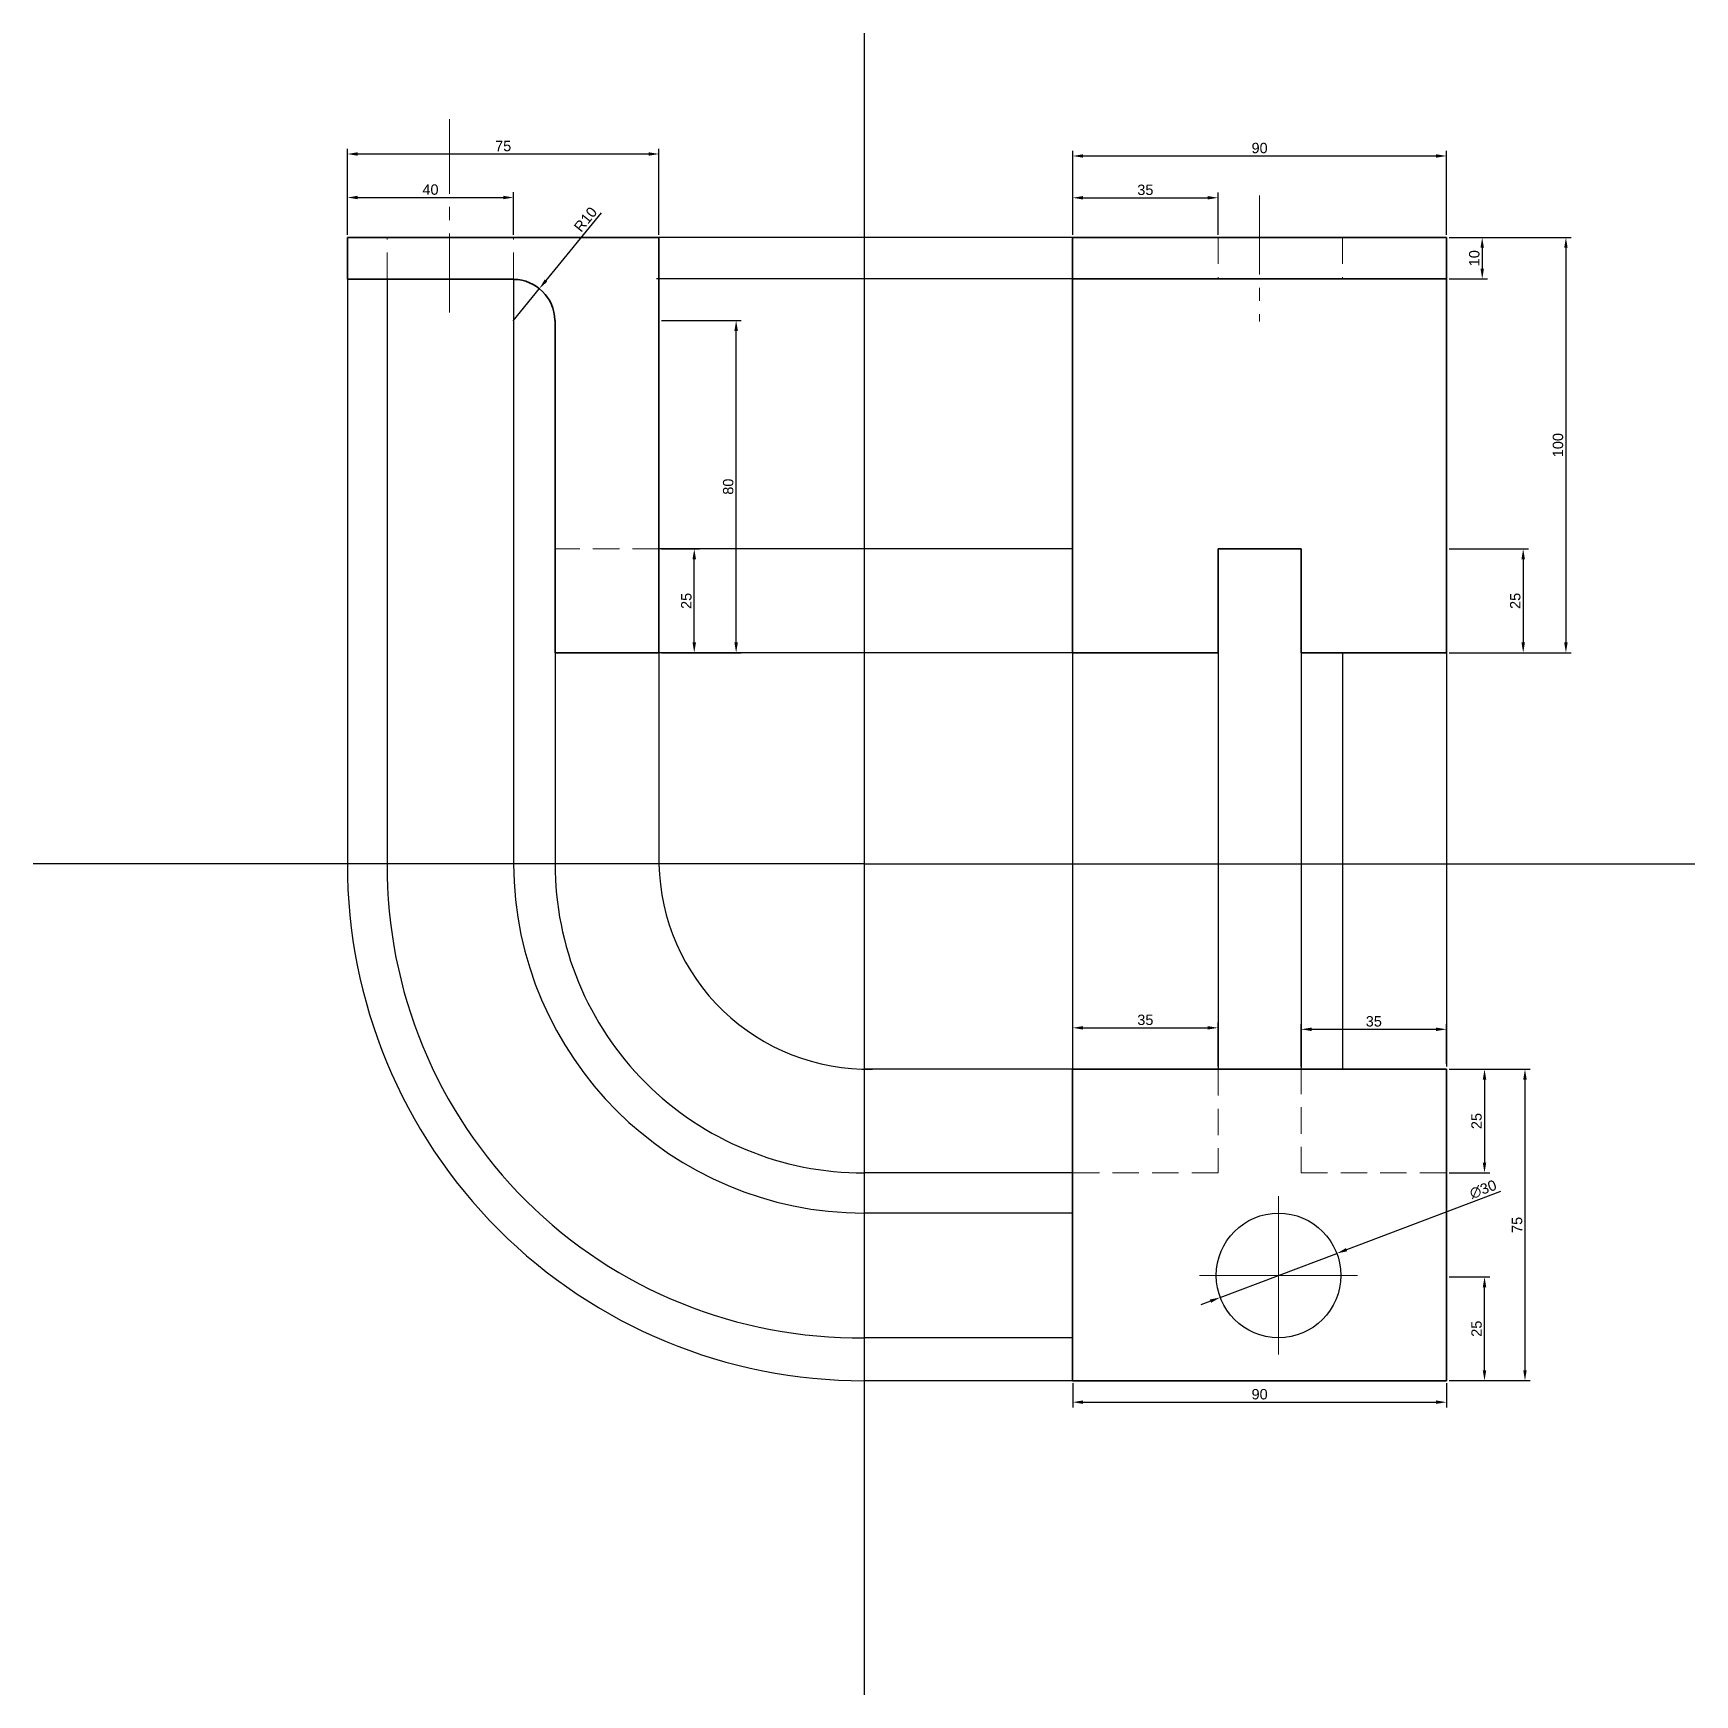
# Model space of a CAD drawing. Header units: millimetres. Extents: x 4250 to 4650, y 2349 to 2749.
import ezdxf

# ---------------------------------------------------------------- set-up
doc = ezdxf.new("R2010")
doc.units = ezdxf.units.MM
doc.linetypes.add('CENTER2', pattern=[28.575, 19.05, -3.175, 3.175, -3.175])
doc.linetypes.add('HIDDEN', pattern=[9.525, 6.35, -3.175])
for name, color, linetype, lineweight in [('Center', 1, 'CENTER2', 18), ('Dimension', 3, 'Continuous', 18), ('Hidden', 5, 'HIDDEN', 18), ('Object', 7, 'Continuous', 35)]:
    doc.layers.add(name, color=color, linetype=linetype, lineweight=lineweight)
doc.layers.add('Projection', color=252, linetype='Continuous')
doc.styles.get("Standard").update_dxf_attribs({"font": 'arial.ttf'})
doc.dimstyles.new('ISO-25', dxfattribs={"dimtxt": 2.5, "dimasz": 2.5, "dimexe": 1.25, "dimexo": 0.625, "dimtad": 1, "dimtxsty": 'Standard', "dimcen": 2.5, "dimadec": 0, "dimazin": 0, "dimtfac": 1, "dimtmove": 0, "dimatfit": 3, "dimfxl": 1, "dimarcsym": 0})

# ---------------------------------------------------------------- blocks, each defined once
blk = doc.blocks.new('*D3')
at = {"layer": 'Defpoints', "color": 0, "transparency": 16777216}
for p in [(4535.35, 2709.43), (4500.35, 2699.88), (4535.35, 2699.88)]:
    blk.add_point(p, dxfattribs=at)
at = {"layer": 'Dimension', "color": 0, "lineweight": -2, "transparency": 16777216}
for p, q in [((4500.35, 2700.5), (4500.35, 2710.68)), ((4502.85, 2709.43), (4532.85, 2709.43)), ((4535.35, 2700.5), (4535.35, 2710.68))]:
    blk.add_line(p, q, dxfattribs=at)
at = {"layer": 'Dimension', "color": 0, "transparency": 16777216}
for points in [[(4502.85, 2709.84), (4502.85, 2709.01), (4500.35, 2709.43)], [(4532.85, 2709.84), (4532.85, 2709.01), (4535.35, 2709.43)]]:
    blk.add_solid(points, dxfattribs=at)
at = {"layer": 'Dimension', "color": 0, "transparency": 16777216, "insert": (4517.85, 2711.33), "char_height": 2.5, "attachment_point": 5}
blk.add_mtext('35', dxfattribs=at)
blk = doc.blocks.new('*D4')
at = {"layer": 'Defpoints', "color": 0, "transparency": 16777216}
for p in [(4590.35, 2719.49), (4500.35, 2699.88), (4590.35, 2699.88)]:
    blk.add_point(p, dxfattribs=at)
at = {"layer": 'Dimension', "color": 0, "lineweight": -2, "transparency": 16777216}
for p, q in [((4500.35, 2700.5), (4500.35, 2720.74)), ((4590.35, 2700.5), (4590.35, 2720.74)), ((4502.85, 2719.49), (4587.85, 2719.49))]:
    blk.add_line(p, q, dxfattribs=at)
at = {"layer": 'Dimension', "color": 0, "transparency": 16777216}
for points in [[(4502.85, 2719.91), (4502.85, 2719.08), (4500.35, 2719.49)], [(4587.85, 2719.91), (4587.85, 2719.08), (4590.35, 2719.49)]]:
    blk.add_solid(points, dxfattribs=at)
at = {"layer": 'Dimension', "color": 0, "transparency": 16777216, "insert": (4545.35, 2721.39), "char_height": 2.5, "attachment_point": 5}
blk.add_mtext('90', dxfattribs=at)
blk = doc.blocks.new('*D5')
at = {"layer": 'Defpoints', "color": 0, "transparency": 16777216}
for p in [(4590.35, 2699.88), (4590.35, 2689.88), (4598.94, 2689.88)]:
    blk.add_point(p, dxfattribs=at)
at = {"layer": 'Dimension', "color": 0, "lineweight": -2, "transparency": 16777216}
for p, q in [((4590.97, 2699.88), (4600.19, 2699.88)), ((4598.94, 2697.38), (4598.94, 2692.38)), ((4590.97, 2689.88), (4600.19, 2689.88))]:
    blk.add_line(p, q, dxfattribs=at)
at = {"layer": 'Dimension', "color": 0, "transparency": 16777216}
for points in [[(4598.53, 2697.38), (4599.36, 2697.38), (4598.94, 2699.88)], [(4598.53, 2692.38), (4599.36, 2692.38), (4598.94, 2689.88)]]:
    blk.add_solid(points, dxfattribs=at)
at = {"layer": 'Dimension', "color": 0, "transparency": 16777216, "insert": (4597.04, 2694.88), "char_height": 2.5, "attachment_point": 5, "rotation": 90}
blk.add_mtext('10', dxfattribs=at)
blk = doc.blocks.new('*D6')
at = {"layer": 'Defpoints', "color": 0, "transparency": 16777216}
for p in [(4590.35, 2624.88), (4590.35, 2599.88), (4608.81, 2599.88)]:
    blk.add_point(p, dxfattribs=at)
at = {"layer": 'Dimension', "color": 0, "lineweight": -2, "transparency": 16777216}
for p, q in [((4590.97, 2624.88), (4610.06, 2624.88)), ((4608.81, 2622.38), (4608.81, 2602.38)), ((4590.97, 2599.88), (4610.06, 2599.88))]:
    blk.add_line(p, q, dxfattribs=at)
at = {"layer": 'Dimension', "color": 0, "transparency": 16777216}
for points in [[(4608.39, 2622.38), (4609.23, 2622.38), (4608.81, 2624.88)], [(4608.39, 2602.38), (4609.23, 2602.38), (4608.81, 2599.88)]]:
    blk.add_solid(points, dxfattribs=at)
at = {"layer": 'Dimension', "color": 0, "transparency": 16777216, "insert": (4606.91, 2612.38), "char_height": 2.5, "attachment_point": 5, "rotation": 90}
blk.add_mtext('25', dxfattribs=at)
blk = doc.blocks.new('*D7')
at = {"layer": 'Defpoints', "color": 0, "transparency": 16777216}
for p in [(4590.35, 2699.88), (4590.35, 2599.88), (4619.09, 2599.88)]:
    blk.add_point(p, dxfattribs=at)
at = {"layer": 'Dimension', "color": 0, "lineweight": -2, "transparency": 16777216}
for p, q in [((4590.97, 2699.88), (4620.34, 2699.88)), ((4619.09, 2697.38), (4619.09, 2602.38)), ((4590.97, 2599.88), (4620.34, 2599.88))]:
    blk.add_line(p, q, dxfattribs=at)
at = {"layer": 'Dimension', "color": 0, "transparency": 16777216}
for points in [[(4618.68, 2697.38), (4619.51, 2697.38), (4619.09, 2699.88)], [(4618.68, 2602.38), (4619.51, 2602.38), (4619.09, 2599.88)]]:
    blk.add_solid(points, dxfattribs=at)
at = {"layer": 'Dimension', "color": 0, "transparency": 16777216, "insert": (4617.19, 2649.88), "char_height": 2.5, "attachment_point": 5, "rotation": 90}
blk.add_mtext('100', dxfattribs=at)
blk = doc.blocks.new('*D8')
at = {"layer": 'Defpoints', "color": 0, "transparency": 16777216}
for p in [(4563.94, 2455.3), (4535.87, 2444.69)]:
    blk.add_point(p, dxfattribs=at)
at = {"layer": 'Dimension', "color": 0, "lineweight": -2, "transparency": 16777216}
for p, q in [((4603.38, 2470.2), (4566.27, 2456.18)), ((4535.87, 2444.69), (4563.94, 2455.3)), ((4533.53, 2443.81), (4531.2, 2442.92))]:
    blk.add_line(p, q, dxfattribs=at)
at = {"layer": 'Dimension', "color": 0, "transparency": 16777216}
for points in [[(4566.13, 2456.57), (4566.42, 2455.79), (4563.94, 2455.3)], [(4533.39, 2444.2), (4533.68, 2443.42), (4535.87, 2444.69)]]:
    blk.add_solid(points, dxfattribs=at)
at = {"layer": 'Dimension', "color": 0, "transparency": 16777216, "insert": (4599.16, 2470.71), "char_height": 2.5, "attachment_point": 5, "rotation": 20.7014}
blk.add_mtext('∅30', dxfattribs=at)
blk = doc.blocks.new('*D9')
at = {"layer": 'Defpoints', "color": 0, "transparency": 16777216}
for p in [(4590.35, 2499.66), (4590.35, 2474.66), (4599.5, 2474.66)]:
    blk.add_point(p, dxfattribs=at)
at = {"layer": 'Dimension', "color": 0, "lineweight": -2, "transparency": 16777216}
for p, q in [((4590.97, 2499.66), (4600.75, 2499.66)), ((4599.5, 2497.16), (4599.5, 2477.16)), ((4590.97, 2474.66), (4600.75, 2474.66))]:
    blk.add_line(p, q, dxfattribs=at)
at = {"layer": 'Dimension', "color": 0, "transparency": 16777216}
for points in [[(4599.08, 2497.16), (4599.91, 2497.16), (4599.5, 2499.66)], [(4599.08, 2477.16), (4599.91, 2477.16), (4599.5, 2474.66)]]:
    blk.add_solid(points, dxfattribs=at)
at = {"layer": 'Dimension', "color": 0, "transparency": 16777216, "insert": (4597.59, 2487.16), "char_height": 2.5, "attachment_point": 5, "rotation": 90}
blk.add_mtext('25', dxfattribs=at)
blk = doc.blocks.new('*D10')
at = {"layer": 'Defpoints', "color": 0, "transparency": 16777216}
for p in [(4590.35, 2449.66), (4599.5, 2449.66), (4590.35, 2424.66)]:
    blk.add_point(p, dxfattribs=at)
at = {"layer": 'Dimension', "color": 0, "lineweight": -2, "transparency": 16777216}
for p, q in [((4590.97, 2449.66), (4600.75, 2449.66)), ((4599.5, 2427.16), (4599.5, 2447.16)), ((4590.97, 2424.66), (4600.75, 2424.66))]:
    blk.add_line(p, q, dxfattribs=at)
at = {"layer": 'Dimension', "color": 0, "transparency": 16777216}
for points in [[(4599.08, 2447.16), (4599.91, 2447.16), (4599.5, 2449.66)], [(4599.08, 2427.16), (4599.91, 2427.16), (4599.5, 2424.66)]]:
    blk.add_solid(points, dxfattribs=at)
at = {"layer": 'Dimension', "color": 0, "transparency": 16777216, "insert": (4597.59, 2437.16), "char_height": 2.5, "attachment_point": 5, "rotation": 90}
blk.add_mtext('25', dxfattribs=at)
blk = doc.blocks.new('*D11')
at = {"layer": 'Defpoints', "color": 0, "transparency": 16777216}
for p in [(4590.35, 2499.66), (4590.35, 2424.66), (4609.24, 2424.66)]:
    blk.add_point(p, dxfattribs=at)
at = {"layer": 'Dimension', "color": 0, "lineweight": -2, "transparency": 16777216}
for p, q in [((4590.97, 2499.66), (4610.49, 2499.66)), ((4609.24, 2497.16), (4609.24, 2427.16)), ((4590.97, 2424.66), (4610.49, 2424.66))]:
    blk.add_line(p, q, dxfattribs=at)
at = {"layer": 'Dimension', "color": 0, "transparency": 16777216}
for points in [[(4608.82, 2497.16), (4609.65, 2497.16), (4609.24, 2499.66)], [(4608.82, 2427.16), (4609.65, 2427.16), (4609.24, 2424.66)]]:
    blk.add_solid(points, dxfattribs=at)
at = {"layer": 'Dimension', "color": 0, "transparency": 16777216, "insert": (4607.34, 2462.16), "char_height": 2.5, "attachment_point": 5, "rotation": 90}
blk.add_mtext('75', dxfattribs=at)
blk = doc.blocks.new('*D12')
at = {"layer": 'Defpoints', "color": 0, "transparency": 16777216}
for p in [(4500.35, 2424.66), (4590.35, 2424.66), (4590.35, 2419.48)]:
    blk.add_point(p, dxfattribs=at)
at = {"layer": 'Dimension', "color": 0, "lineweight": -2, "transparency": 16777216}
for p, q in [((4500.35, 2424.03), (4500.35, 2418.23)), ((4590.35, 2424.03), (4590.35, 2418.23)), ((4502.85, 2419.48), (4587.85, 2419.48))]:
    blk.add_line(p, q, dxfattribs=at)
at = {"layer": 'Dimension', "color": 0, "transparency": 16777216}
for points in [[(4502.85, 2419.9), (4502.85, 2419.07), (4500.35, 2419.48)], [(4587.85, 2419.9), (4587.85, 2419.07), (4590.35, 2419.48)]]:
    blk.add_solid(points, dxfattribs=at)
at = {"layer": 'Dimension', "color": 0, "transparency": 16777216, "insert": (4545.35, 2421.38), "char_height": 2.5, "attachment_point": 5}
blk.add_mtext('90', dxfattribs=at)
blk = doc.blocks.new('*D13')
at = {"layer": 'Defpoints', "color": 0, "transparency": 16777216}
for p in [(4535.35, 2509.6), (4500.35, 2499.66), (4535.35, 2499.66)]:
    blk.add_point(p, dxfattribs=at)
at = {"layer": 'Dimension', "color": 0, "lineweight": -2, "transparency": 16777216}
for p, q in [((4500.35, 2500.28), (4500.35, 2510.85)), ((4502.85, 2509.6), (4532.85, 2509.6)), ((4535.35, 2500.28), (4535.35, 2510.85))]:
    blk.add_line(p, q, dxfattribs=at)
at = {"layer": 'Dimension', "color": 0, "transparency": 16777216}
for points in [[(4502.85, 2510.02), (4502.85, 2509.19), (4500.35, 2509.6)], [(4532.85, 2510.02), (4532.85, 2509.19), (4535.35, 2509.6)]]:
    blk.add_solid(points, dxfattribs=at)
at = {"layer": 'Dimension', "color": 0, "transparency": 16777216, "insert": (4517.85, 2511.51), "char_height": 2.5, "attachment_point": 5}
blk.add_mtext('35', dxfattribs=at)
blk = doc.blocks.new('*D15')
at = {"layer": 'Defpoints', "color": 0, "transparency": 16777216}
for p in [(4590.35, 2509.24), (4590.35, 2500.3), (4555.35, 2499.66)]:
    blk.add_point(p, dxfattribs=at)
at = {"layer": 'Dimension', "color": 0, "lineweight": -2, "transparency": 16777216}
for p, q in [((4555.35, 2500.28), (4555.35, 2510.49)), ((4557.85, 2509.24), (4587.85, 2509.24)), ((4590.35, 2500.93), (4590.35, 2510.49))]:
    blk.add_line(p, q, dxfattribs=at)
at = {"layer": 'Dimension', "color": 0, "transparency": 16777216}
for points in [[(4557.85, 2509.66), (4557.85, 2508.83), (4555.35, 2509.24)], [(4587.85, 2509.66), (4587.85, 2508.83), (4590.35, 2509.24)]]:
    blk.add_solid(points, dxfattribs=at)
at = {"layer": 'Dimension', "color": 0, "transparency": 16777216, "insert": (4572.85, 2511.15), "char_height": 2.5, "attachment_point": 5}
blk.add_mtext('35', dxfattribs=at)
blk = doc.blocks.new('*D17')
at = {"layer": 'Defpoints', "color": 0, "transparency": 16777216}
for p in [(4365.75, 2709.49), (4325.75, 2699.88), (4365.75, 2699.88)]:
    blk.add_point(p, dxfattribs=at)
at = {"layer": 'Dimension', "color": 0, "lineweight": -2, "transparency": 16777216}
for p, q in [((4325.75, 2700.5), (4325.75, 2710.74)), ((4328.25, 2709.49), (4363.25, 2709.49)), ((4365.75, 2700.5), (4365.75, 2710.74))]:
    blk.add_line(p, q, dxfattribs=at)
at = {"layer": 'Dimension', "color": 0, "transparency": 16777216}
for points in [[(4328.25, 2709.91), (4328.25, 2709.08), (4325.75, 2709.49)], [(4363.25, 2709.91), (4363.25, 2709.08), (4365.75, 2709.49)]]:
    blk.add_solid(points, dxfattribs=at)
at = {"layer": 'Dimension', "color": 0, "transparency": 16777216, "insert": (4345.75, 2711.39), "char_height": 2.5, "attachment_point": 5}
blk.add_mtext('40', dxfattribs=at)
blk = doc.blocks.new('*D18')
at = {"layer": 'Defpoints', "color": 0, "transparency": 16777216}
for p in [(4400.75, 2719.97), (4325.75, 2699.88), (4400.75, 2699.88)]:
    blk.add_point(p, dxfattribs=at)
at = {"layer": 'Dimension', "color": 0, "lineweight": -2, "transparency": 16777216}
for p, q in [((4325.75, 2700.5), (4325.75, 2721.22)), ((4400.75, 2700.5), (4400.75, 2721.22)), ((4328.25, 2719.97), (4398.25, 2719.97))]:
    blk.add_line(p, q, dxfattribs=at)
at = {"layer": 'Dimension', "color": 0, "transparency": 16777216}
for points in [[(4328.25, 2720.39), (4328.25, 2719.55), (4325.75, 2719.97)], [(4398.25, 2720.39), (4398.25, 2719.55), (4400.75, 2719.97)]]:
    blk.add_solid(points, dxfattribs=at)
at = {"layer": 'Dimension', "color": 0, "transparency": 16777216, "insert": (4363.25, 2721.87), "char_height": 2.5, "attachment_point": 5}
blk.add_mtext('75', dxfattribs=at)
blk = doc.blocks.new('*D19')
at = {"layer": 'Defpoints', "color": 0, "transparency": 16777216}
for p in [(4400.74, 2624.88), (4409.25, 2624.88), (4400.75, 2599.88)]:
    blk.add_point(p, dxfattribs=at)
at = {"layer": 'Dimension', "color": 0, "lineweight": -2, "transparency": 16777216}
for p, q in [((4401.37, 2624.88), (4410.5, 2624.88)), ((4409.25, 2602.38), (4409.25, 2622.38)), ((4401.37, 2599.88), (4410.5, 2599.88))]:
    blk.add_line(p, q, dxfattribs=at)
at = {"layer": 'Dimension', "color": 0, "transparency": 16777216}
for points in [[(4408.83, 2622.38), (4409.67, 2622.38), (4409.25, 2624.88)], [(4408.83, 2602.38), (4409.67, 2602.38), (4409.25, 2599.88)]]:
    blk.add_solid(points, dxfattribs=at)
at = {"layer": 'Dimension', "color": 0, "transparency": 16777216, "insert": (4407.35, 2612.38), "char_height": 2.5, "attachment_point": 5, "rotation": 90}
blk.add_mtext('25', dxfattribs=at)
blk = doc.blocks.new('*D20')
at = {"layer": 'Defpoints', "color": 0, "transparency": 16777216}
for p in [(4400.75, 2679.88), (4419.33, 2679.88), (4400.75, 2599.88)]:
    blk.add_point(p, dxfattribs=at)
at = {"layer": 'Dimension', "color": 0, "lineweight": -2, "transparency": 16777216}
for p, q in [((4401.37, 2679.88), (4420.58, 2679.88)), ((4419.33, 2602.38), (4419.33, 2677.38)), ((4401.37, 2599.88), (4420.58, 2599.88))]:
    blk.add_line(p, q, dxfattribs=at)
at = {"layer": 'Dimension', "color": 0, "transparency": 16777216}
for points in [[(4418.92, 2677.38), (4419.75, 2677.38), (4419.33, 2679.88)], [(4418.92, 2602.38), (4419.75, 2602.38), (4419.33, 2599.88)]]:
    blk.add_solid(points, dxfattribs=at)
at = {"layer": 'Dimension', "color": 0, "transparency": 16777216, "insert": (4417.43, 2639.88), "char_height": 2.5, "attachment_point": 5, "rotation": 90}
blk.add_mtext('80', dxfattribs=at)
blk = doc.blocks.new('*D21')
at = {"layer": 'Defpoints', "color": 0, "transparency": 16777216}
for p in [(4371.97, 2687.55), (4365.66, 2679.79)]:
    blk.add_point(p, dxfattribs=at)
at = {"layer": 'Dimension', "color": 0, "lineweight": -2, "transparency": 16777216}
for p, q in [((4386.83, 2705.82), (4373.55, 2689.49)), ((4365.66, 2679.79), (4371.97, 2687.55))]:
    blk.add_line(p, q, dxfattribs=at)
at = {"layer": 'Dimension', "color": 0, "transparency": 16777216}
blk.add_solid([(4373.23, 2689.75), (4373.87, 2689.23), (4371.97, 2687.55)], dxfattribs=at)
at = {"layer": 'Dimension', "color": 0, "transparency": 16777216, "insert": (4383.08, 2704.22), "char_height": 2.5, "attachment_point": 5, "rotation": 50.8789}
blk.add_mtext('R10', dxfattribs=at)

msp = doc.modelspace()

# ---------------------------------------------------------------- linework, layer by layer
for p, q in [((4450.114, 2749.042), (4450.114, 2549.042)), ((4450.114, 2549.042), (4250.114, 2549.042)), ((4450.114, 2549.042), (4650.114, 2549.042)), ((4450.114, 2549.042), (4450.114, 2349.042))]:
    msp.add_line(p, q)
at = {"layer": 'Center'}
for p, q in [((4350.319, 2681.816), (4350.319, 2728.349)), ((4545.347, 2710.006), (4545.347, 2679.653)), ((4549.905, 2449.993), (4549.905, 2470.304)), ((4549.905, 2449.993), (4530.39, 2449.993)), ((4549.905, 2449.993), (4549.905, 2429.818)), ((4549.905, 2449.993), (4569.791, 2449.993))]:
    msp.add_line(p, q, dxfattribs=at)
at = {"layer": 'Hidden'}
for p, q in [((4335.319, 2689.878), (4335.319, 2699.878)), ((4365.747, 2689.878), (4365.747, 2699.878)), ((4535.347, 2699.878), (4535.347, 2689.878)), ((4565.347, 2699.878), (4565.347, 2689.878)), ((4400.747, 2624.878), (4375.747, 2624.878)), ((4535.347, 2499.656), (4535.347, 2474.657)), ((4555.347, 2499.987), (4555.347, 2474.657)), ((4535.347, 2474.657), (4500.347, 2474.657)), ((4555.347, 2474.657), (4590.347, 2474.657))]:
    msp.add_line(p, q, dxfattribs=at)
at = {"layer": 'Object'}
for p, q in [((4400.747, 2699.878), (4325.747, 2699.878)), ((4325.747, 2699.878), (4325.747, 2689.872)), ((4400.747, 2599.878), (4400.747, 2699.878)), ((4590.347, 2699.878), (4500.347, 2699.878)), ((4500.347, 2699.878), (4500.347, 2599.878)), ((4590.347, 2599.878), (4590.347, 2699.878)), ((4325.747, 2689.872), (4365.747, 2689.872)), ((4500.347, 2689.878), (4590.347, 2689.878)), ((4375.747, 2599.878), (4375.747, 2679.878)), ((4535.347, 2599.878), (4535.347, 2624.878)), ((4535.347, 2624.878), (4555.347, 2624.878)), ((4555.347, 2624.878), (4555.347, 2599.878)), ((4400.747, 2599.878), (4375.747, 2599.878)), ((4500.347, 2599.878), (4535.347, 2599.878)), ((4555.347, 2599.878), (4590.347, 2599.878)), ((4500.347, 2499.657), (4590.347, 2499.657)), ((4500.347, 2499.657), (4500.347, 2424.657)), ((4590.347, 2424.657), (4590.347, 2499.657)), ((4500.347, 2424.657), (4590.347, 2424.657))]:
    msp.add_line(p, q, dxfattribs=at)
msp.add_arc((4365.663, 2679.794), 10, 0.47979, 89.52021, dxfattribs=at)
at = {"layer": 'Projection'}
for p, q in [((4500.347, 2699.878), (4400.162, 2699.878)), ((4325.747, 2689.878), (4325.747, 2549.042)), ((4335.319, 2689.878), (4335.319, 2549.042)), ((4365.747, 2689.878), (4365.747, 2549.042)), ((4500.347, 2689.878), (4400.162, 2689.878)), ((4375.747, 2624.878), (4375.747, 2624.878)), ((4500.347, 2624.878), (4400.744, 2624.878)), ((4375.747, 2599.878), (4375.747, 2549.042)), ((4500.347, 2599.878), (4400.747, 2599.878)), ((4400.747, 2599.878), (4400.747, 2549.042)), ((4500.347, 2599.878), (4500.347, 2499.657)), ((4535.347, 2599.878), (4535.347, 2499.656)), ((4555.347, 2599.878), (4555.347, 2499.987)), ((4565.347, 2599.878), (4565.347, 2499.657)), ((4590.347, 2599.878), (4590.347, 2500.304)), ((4500.347, 2499.657), (4450.114, 2499.657)), ((4500.347, 2474.657), (4450.114, 2474.657)), ((4500.347, 2464.993), (4450.114, 2464.993)), ((4500.347, 2434.993), (4450.114, 2434.993)), ((4500.347, 2424.657), (4450.114, 2424.657))]:
    msp.add_line(p, q, dxfattribs=at)
msp.add_circle((4549.905, 2449.993), 15, dxfattribs=at)
for centre, radius, start, end in [((4449.934, 2548.844), 124.187, 179.90876, 270.08296), ((4448.722, 2548.39), 113.405, 179.67077, 270.70301), ((4450.251, 2549.498), 84.505, 180.30932, 269.90708), ((4450.055, 2548.965), 74.308, 179.94075, 270.0454), ((4451.118, 2550.028), 50.381, 181.12159, 271.14246)]:
    msp.add_arc(centre, radius, start, end, dxfattribs=at)

# ---------------------------------------------------------------- dimensions: what is measured, and where the dimension line sits
at = {"layer": 'Dimension'}
for base, p1, p2, picture, middle in [((4400.747, 2719.969), (4325.747, 2699.878), (4400.747, 2699.878), '*D18', (4363.247, 2721.865)), ((4590.347, 2719.493), (4500.347, 2699.878), (4590.347, 2699.878), '*D4', (4545.347, 2721.394)), ((4365.747, 2709.492), (4325.747, 2699.878), (4365.747, 2699.878), '*D17', (4345.747, 2711.394)), ((4535.347, 2709.427), (4500.347, 2699.878), (4535.347, 2699.878), '*D3', (4517.847, 2711.33)), ((4535.347, 2509.604), (4500.347, 2499.657), (4535.347, 2499.656), '*D13', (4517.847, 2511.507)), ((4590.347, 2509.244), (4555.347, 2499.657), (4590.347, 2500.304), '*D15', (4572.847, 2511.147)), ((4590.347, 2419.483), (4500.347, 2424.657), (4590.347, 2424.657), '*D12', (4545.347, 2421.385))]:
    dim = msp.add_linear_dim(base=base, p1=p1, p2=p2, dimstyle='ISO-25', dxfattribs=at)
    dim.commit()
    dim.dimension.update_dxf_attribs({"geometry": picture, "text_midpoint": middle})
dim = msp.add_radius_dim(center=(4365.663, 2679.794), mpoint=(4371.972, 2687.552), dimstyle='ISO-25', dxfattribs=at)
dim.commit()
dim.dimension.update_dxf_attribs({"geometry": '*D21', "text_midpoint": (4384.555, 2703.024), "dimtype": 164})
for base, p1, p2, picture, middle in [((4598.945, 2689.878), (4590.347, 2699.878), (4590.347, 2689.878), '*D5', (4597.043, 2694.878)), ((4619.093, 2599.878), (4590.347, 2699.878), (4590.347, 2599.878), '*D7', (4617.192, 2649.878)), ((4419.333, 2679.878), (4400.747, 2599.878), (4400.747, 2679.878), '*D20', (4417.431, 2639.878)), ((4409.251, 2624.878), (4400.747, 2599.878), (4400.744, 2624.878), '*D19', (4407.349, 2612.378)), ((4608.809, 2599.878), (4590.347, 2624.878), (4590.347, 2599.878), '*D6', (4606.908, 2612.378)), ((4599.495, 2474.657), (4590.347, 2499.657), (4590.347, 2474.657), '*D9', (4597.594, 2487.157)), ((4609.236, 2424.657), (4590.347, 2499.657), (4590.347, 2424.657), '*D11', (4607.34, 2462.157)), ((4599.495, 2449.657), (4590.347, 2424.657), (4590.347, 2449.657), '*D10', (4597.594, 2437.157))]:
    dim = msp.add_linear_dim(base=base, p1=p1, p2=p2, angle=90, dimstyle='ISO-25', dxfattribs=at)
    dim.commit()
    dim.dimension.update_dxf_attribs({"geometry": picture, "text_midpoint": middle})
dim = msp.add_diameter_dim_2p(p1=(4535.873, 2444.691), p2=(4563.936, 2455.296), dimstyle='ISO-25', dxfattribs=at)
dim.commit()
dim.dimension.update_dxf_attribs({"geometry": '*D8', "text_midpoint": (4599.856, 2468.87), "dimtype": 163})

doc.saveas('drawing.dxf')
